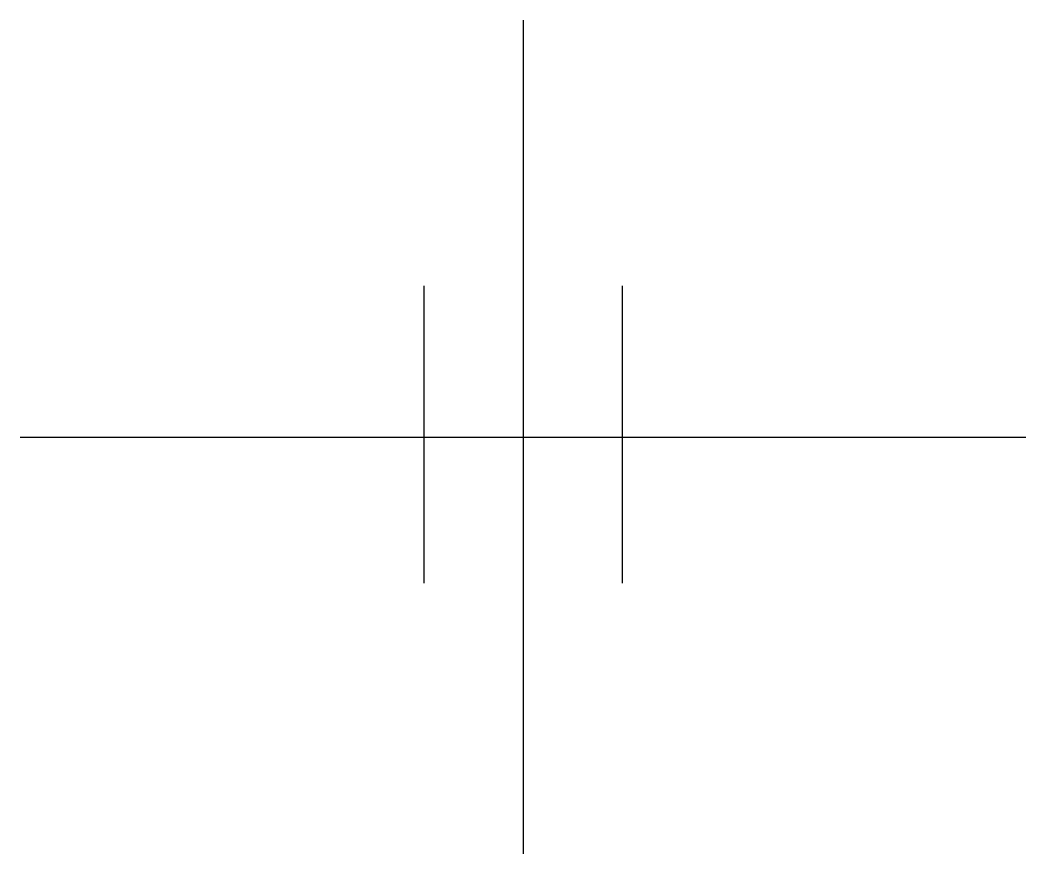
# Model space of a CAD drawing. Header units: metres. Extents: x 0 to 32.2, y -13.4 to 13.4.
import ezdxf

# ---------------------------------------------------------------- set-up
doc = ezdxf.new("R2010")
doc.units = ezdxf.units.M
doc.layers.add('003_THICK', color=7, linetype='Continuous')

msp = doc.modelspace()

# ---------------------------------------------------------------- linework, layer by layer
at = {"layer": '003_THICK'}
for points in [[(16.12, 13.36), (16.12, -13.36)], [(12.94, 4.84), (12.94, -4.68)], [(19.29, 4.84), (19.29, -4.68)], [(0, 0), (32.23, 0)]]:
    msp.add_lwpolyline(points, dxfattribs=at)

doc.saveas('drawing.dxf')
